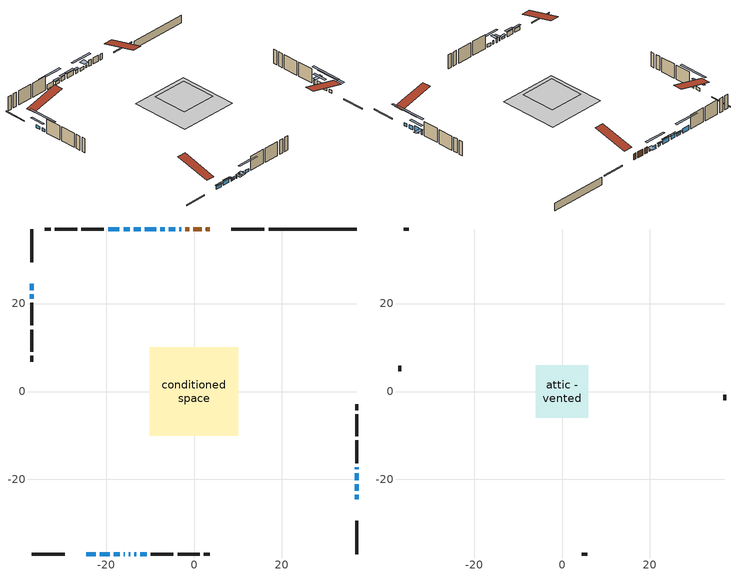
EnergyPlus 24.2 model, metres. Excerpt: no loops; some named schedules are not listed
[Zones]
conditioned space
 floor outside (Floor1 construction): -0.71,-0.71 -0.71,0.71 0.71,0.71 0.71,-0.71 z0.6
 floor adiabatic (AdiabaticFloorConstruction): -10.01,-10.01 -10.01,10.01 10.01,10.01 10.01,-10.01 z3.04
 floor foundation (Slab1 construction): -2.5,-2.5 -2.5,2.5 2.5,2.5 2.5,-2.5 z-1.9
 wall outside (RimJoist1 construction): 16.03,36.96 8.46,36.96 / -36.96,-36.96 -29.39,-36.96 / -36.96,36.96 -36.96,29.39 / 36.96,-36.96 36.96,-29.39 z0.6:0.9
 wall outside (AdiabaticWallConstruction 1): 3.56,36.96 2.73,36.96 / 1.8,36.96 -0.14,36.96 / -1.07,36.96 -2.02,36.96 z0.6:2.63
 wall outside (AdiabaticWallConstruction): -2.95,36.96 -3.36,36.96 z0.6:1.52; 36.96,-24.49 36.96,-23.47 / -4.28,36.96 -5.71,36.96 / -6.64,36.96 -7.65,36.96 / -14.6,36.96 -16.03,36.96 / -36.96,24.49 -36.96,23.06 / -15.96,-36.96 -15.8,-36.96 / -12.2,-36.96 -10.78,-36.96 / -36.96,22.13 -36.96,21.12 z0.6:1.62; 36.96,-22.54 36.96,-21.12 / -24.48,-36.96 -22.35,-36.96 / -13.54,-36.96 -13.13,-36.96 z0.6:1.82; -8.58,36.96 -11.22,36.96 / -12.15,36.96 -13.68,36.96 / -21.42,-36.96 -19.13,-36.96 / -16.96,36.96 -19.55,36.96 z0.6:2.12; -18.21,-36.96 -16.89,-36.96 z0.6:1.21; 36.96,-20.19 36.96,-18.56 z0.6:2.43; 36.96,-17.64 36.96,-17.23 z0.6:2.13; -14.88,-36.96 -14.47,-36.96 z0.6:1.87
 wall outside (Wall1 construction): -20.48,36.96 -25.65,36.96 / -9.85,-36.96 -4.68,-36.96 / -36.96,20.19 -36.96,15.02 / 36.96,-16.3 36.96,-11.13 z0.6:5.48
 wall outside (Wall2 construction): -26.58,36.96 -31.62,36.96 / -3.75,-36.96 1.29,-36.96 / -36.96,14.09 -36.96,9.05 / 36.96,-10.2 36.96,-5.16 z0.6:5.48
 wall outside (Wall3 construction): -32.55,36.96 -33.9,36.96 / 2.22,-36.96 3.57,-36.96 / -36.96,8.12 -36.96,6.77 / 36.96,-4.23 36.96,-2.88 z0.6:5.48
 wall foundation (FoundationWall1 construction): 36.96,36.96 16.96,36.96 z-1.9:0.6
 window (WindowConstruction 17): -2.95,36.96 -3.36,36.96 z0.6:1.51
 window (WindowConstruction 4): 36.96,-24.48 36.96,-23.47 z0.6:1.61
 window (WindowConstruction 5): 36.96,-22.54 36.96,-21.12 z0.6:1.82
 window (WindowConstruction 6): -4.28,36.96 -5.71,36.96 z0.6:1.61
 window (WindowConstruction 7): -6.64,36.96 -7.65,36.96 z0.6:1.61
 window (WindowConstruction 8): -8.58,36.96 -11.22,36.96 z0.6:2.12
 window (WindowConstruction 9): -12.15,36.96 -13.68,36.96 z0.6:2.12
 window (WindowConstruction 10): -14.61,36.96 -16.03,36.96 z0.6:1.61
 window (WindowConstruction 11): -24.48,-36.96 -22.35,-36.96 z0.6:1.82
 window (WindowConstruction 12): -21.42,-36.96 -19.14,-36.96 z0.6:2.12
 window (WindowConstruction 13): -18.21,-36.96 -16.89,-36.96 z0.6:1.21
 window (WindowConstruction 14): -36.96,24.48 -36.96,23.06 z0.6:1.61
 window (WindowConstruction 15): 36.96,-20.19 36.96,-18.56 z0.6:2.43
 window (WindowConstruction 16): 36.96,-17.63 36.96,-17.23 z0.6:2.12
 window (WindowConstruction 18): -15.96,-36.96 -15.8,-36.96 z0.6:1.61
 window (WindowConstruction 19): -14.88,-36.96 -14.47,-36.96 z0.6:1.87
 window (WindowConstruction): -13.54,-36.96 -13.13,-36.96 z0.6:1.82
 window (WindowConstruction 1): -16.96,36.96 -19.55,36.96 z0.6:2.12
 window (WindowConstruction 2): -12.2,-36.96 -10.78,-36.96 z0.6:1.61
 window (WindowConstruction 3): -36.96,22.13 -36.96,21.12 z0.6:1.61
 door (Door): 3.56,36.96 2.73,36.96 z0.6:2.63
 door (Door 1): 1.8,36.96 -0.14,36.96 z0.6:2.63
 door (Door 2): -1.07,36.96 -2.02,36.96 z0.6:2.63
 ceiling adiabatic (AdiabaticFloorConstruction): 10.01,-10.01 10.01,10.01 -10.01,10.01 -10.01,-10.01 z3.04
attic - vented
 floor to conditioned space (Floor3 construction Reversed): -6.01,-6.01 -6.01,6.01 6.01,6.01 6.01,-6.01 z5.48
 wall outside (Wall4 construction): -34.83,36.96 -36.03,36.96 / 4.5,-36.96 5.71,-36.96 / -36.96,5.84 -36.96,4.63 / 36.96,-1.95 36.96,-0.74 z0.6:5.48
 roof outside (Roof1 construction): 4.48,36.96,5.48 4.48,25.13,8.43 7.53,25.13,8.43 7.53,36.96,5.48; -25.41,-36.96,5.48 -25.41,-25.13,8.43 -28.46,-25.13,8.43 -28.46,-36.96,5.48; -36.96,25.41,5.48 -25.13,25.41,8.43 -25.13,28.46,8.43 -36.96,28.46,5.48; 36.96,-25.41,5.48 25.13,-25.41,8.43 25.13,-28.46,8.43 36.96,-28.46,5.48
shading: -3.97,36.96 -2.34,36.96 -2.34,38.79 -3.97,38.79 z2.12; 36.96,-18.9 36.96,-29.05 37.57,-29.05 37.57,-18.9 z6.18; 36.96,-16.55 36.96,-27.11 37.57,-27.11 37.57,-16.55 z6.39; -8.76,36.96 -1.23,36.96 -1.23,37.57 -8.76,37.57 z4.67; -7.95,36.96 -6.34,36.96 -6.34,37.57 -7.95,37.57 z1.91; -11.52,36.96 -8.28,36.96 -8.28,37.57 -11.52,37.57 z2.42; -13.98,36.96 -11.85,36.96 -11.85,37.57 -13.98,37.57 z2.42; -16.33,36.96 -14.31,36.96 -14.31,37.57 -16.33,37.57 z1.91; -22.05,-36.96 -24.78,-36.96 -24.78,-37.57 -22.05,-37.57 z2.12; -18.84,-36.96 -21.72,-36.96 -21.72,-37.57 -18.84,-37.57 z2.42; -16.59,-36.96 -18.51,-36.96 -18.51,-37.57 -16.59,-37.57 z1.51; -36.96,21.23 -36.96,26.31 -37.57,26.31 -37.57,21.23 z3.44; 36.96,-17.04 36.96,-21.71 37.57,-21.71 37.57,-17.04 z3.95; 36.96,-16.93 36.96,-17.93 39.7,-17.93 39.7,-16.93 z2.42; -15.51,-36.96 -16.26,-36.96 -16.26,-38.79 -15.51,-38.79 z1.91; -14.17,-36.96 -15.17,-36.96 -15.17,-38.94 -14.17,-38.94 z2.17; -22.6,36.96 -13.91,36.96 -13.91,37.57 -22.6,37.57 z5.18; -7.73,-36.96 -15.25,-36.96 -15.25,-37.57 -7.73,-37.57 z4.67; -36.96,16.55 -36.96,26.7 -37.57,26.7 -37.57,16.55 z6.18
[Building]
Building 1: Terrain=Suburbs
[Site:Location]
Whitehorse AP_YT: Latitude {deg}=60.71; Longitude {deg}=-135.07; Time Zone {hr}=-8; Elevation {m}=706; Keep Site Location Information=Yes
[Site:GroundTemperature:Shallow]
-5.4229, -7.73249, -7.91745, -6.82143, -2.42154, 1.95786, 5.75456, 8.15968, 8.36401, 6.40785, 2.70796, -1.53709
[Site:WaterMainsTemperature]
Calculation Method=Schedule; Temperature Schedule=mains temperature schedule
[Material] Roughness=Rough; Thermal Absorptance=0.9
Name | Thickness {m} | Conductivity {W/m-K} | Density {kg/m3} | Specific Heat {J/kg-K} | Solar Absorptance | Visible Absorptance
asphalt or fiberglass shingles | 0.00635 | 0.162714 | 1121.4 | 1465.45 | 0.4 | 0.4
ceiling loosefill ins | 0.254 | 0.0480833 | 16.02 | 1046.75 | 0.7 | 0.7
ceiling stud and cavity | 0.1397 | 0.0805454 | 65.682 | 1177.47 | 0.7 | 0.7
concrete 4.0 in. | 0.1016 | 1.803125 | 2242.8 | 837.4 | 0.7 | 0.7
concrete 8.0 in. | 0.2032 | 1.803125 | 2242.8 | 837.4 | 0.7 | 0.7
door material | 0.04445 | 0.20624 | 512.64 | 1214.23 | 0.7 | 0.7
door material 1 | 0.04445 | 0.0451087 | 512.64 | 1214.23 | 0.7 | 0.7
exterior vertical ins | 0.0834168 | 0.029427 | 32.04 | 1214.23 | 0.7 | 0.7
floor covering | 0.0127 | 0.0433444 | 54.468 | 1339.84 | 0.6 | 0.6
floor rigid ins | 0.103632 | 0.029427 | 32.04 | 1214.23 | 0.7 | 0.7
floor rigid ins 1; wall rigid ins 1 | 0.512978 | 0.029427 | 32.04 | 1214.23 | 0.7 | 0.7
floor stud and cavity | 0.1397 | 0.13002 | 92.3553 | 1139.71 | 0.7 | 0.7
floor stud and cavity 1 | 0.1397 | 1.75129 | 37.0049 | 1207.88 | 0.7 | 0.7
furniture material conditioned space 1 | 0.1524 | 0.115458 | 640.8 | 1214.23 | 0.6 | 0.6
gypsum board | 0.0127 | 0.160291 | 801 | 837.4 | 0.6 | 0.6
gypsum board 1 | 0.00254 | 0.160291 | 801 | 837.4 | 0.6 | 0.6
gypsum board 2 | 0.0127 | 0.160291 | 801 | 837.4 | 0.7 | 0.7
osb sheathing 0.5 in. | 0.0127 | 0.115458 | 512.64 | 1214.23 | 0.7 | 0.7
osb sheathing 0.75 in. | 0.01905 | 0.115458 | 512.64 | 1214.23 | 0.7 | 0.7
osb sheathing 2.0 in. | 0.0508 | 0.115458 | 512.64 | 1214.23 | 0.7 | 0.7
rim joist stud and cavity | 0.0508 | 0.028891 | 125.044 | 1163.47 | 0.6 | 0.6
wall rigid ins | 0.051816 | 0.029427 | 32.04 | 1214.23 | 0.7 | 0.7
wall stud and cavity | 0.1397 | 0.0748474 | 139.0536 | 1170.24 | 0.7 | 0.7
wall stud and cavity 1 | 0.1397 | 0.0751309 | 139.0536 | 1170.24 | 0.7 | 0.7
wall stud and cavity 2 | 0.0889 | 0.284892 | 50.32683 | 1063.81 | 0.7 | 0.7
wall stud and cavity 3 | 0.0889 | 6.1454 | 50.32683 | 1063.81 | 0.6 | 0.6
wall stud and cavity 4 | 0.0889 | 0.380278 | 52.3479 | 1209.89 | 0.7 | 0.7
wall stud and cavity 5 | 0.0889 | 0.391764 | 83.0341 | 1211.67 | 0.7 | 0.7
wood siding | 0.0254 | 0.102417 | 544.68 | 1172.36 | 0.4 | 0.4
wood siding 1 | 0.00254 | 0.102417 | 544.68 | 1172.36 | 0.4 | 0.4
wood siding 2; wood siding 3; wood siding 4 | 0.0254 | 0.102417 | 544.68 | 1172.36 | 0.7 | 0.7
[WindowMaterial:SimpleGlazingSystem]
Name | U-Factor {W/m2-K} | Solar Heat Gain Coefficient
WindowMaterial | 6.93965 | 0.69
WindowMaterial 1 | 1.8868 | 0.59
WindowMaterial 10 | 1.89532 | 0.58
WindowMaterial 11 | 1.95664 | 0.52
WindowMaterial 12 | 3.13539 | 0.43
WindowMaterial 13 | 2.07758 | 0.31
WindowMaterial 14 | 1.96005 | 0.51
WindowMaterial 2 | 1.93449 | 0.53
WindowMaterial 3 | 1.953232 | 0.51
WindowMaterial 4 | 1.87885 | 0.6
WindowMaterial 5 | 1.88623 | 0.59
WindowMaterial 6 | 1.86863 | 0.61
WindowMaterial 7 | 1.90554 | 0.57
WindowMaterial 8 | 1.89021 | 0.58
WindowMaterial 9 | 1.9203 | 0.56
[Construction]
AdiabaticFloorConstruction: floor stud and cavity 1, floor rigid ins 1, osb sheathing 0.75 in., floor covering
AdiabaticWallConstruction: wood siding 3, wall rigid ins 1, wall stud and cavity 4, gypsum board
AdiabaticWallConstruction 1: wood siding 4, wall rigid ins 1, wall stud and cavity 4, gypsum board
Door: door material
Door 1; Door 2: door material 1
Floor1 construction: floor stud and cavity, floor rigid ins, osb sheathing 0.75 in., floor covering
Floor3 construction Reversed: gypsum board, ceiling stud and cavity, ceiling loosefill ins
FoundationWall1 construction: concrete 8.0 in., gypsum board 2
furniture construction conditioned space 1: furniture material conditioned space 1
PartitionWallConstruction: gypsum board, wall stud and cavity 5, gypsum board
RimJoist1 construction: wood siding 2, osb sheathing 2.0 in., rim joist stud and cavity
Roof1 construction: asphalt or fiberglass shingles
Slab1 construction: concrete 4.0 in.
Wall1 construction: wood siding, wall rigid ins, osb sheathing 0.5 in., wall stud and cavity, gypsum board
Wall2 construction: wood siding, wall rigid ins, osb sheathing 0.5 in., wall stud and cavity 1, gypsum board
Wall3 construction: wood siding 1, wall stud and cavity 2, gypsum board 1
Wall4 construction: wood siding 1, wall stud and cavity 3
WindowConstruction: WindowMaterial
WindowConstruction 1: WindowMaterial 1
WindowConstruction 10; WindowConstruction 14; WindowConstruction 2; WindowConstruction 6: WindowMaterial 2
WindowConstruction 11: WindowMaterial 7
WindowConstruction 12: WindowMaterial 8
WindowConstruction 13: WindowMaterial 9
WindowConstruction 15: WindowMaterial 10
WindowConstruction 16: WindowMaterial 11
WindowConstruction 17: WindowMaterial 12
WindowConstruction 18: WindowMaterial 13
WindowConstruction 19: WindowMaterial 14
WindowConstruction 3; WindowConstruction 4; WindowConstruction 7: WindowMaterial 3
WindowConstruction 5: WindowMaterial 4
WindowConstruction 8: WindowMaterial 5
WindowConstruction 9: WindowMaterial 6
[Zone] Multiplier=1; Part of Total Floor Area=Yes
Name | Volume {m3}
attic - vented | 70.0541
conditioned space | 878.4
[Space]
Name | Zone | Volume {m3}
attic - vented 1 | attic - vented | 70.0541
conditioned space 1 | conditioned space | 878.4
[ZoneInfiltration:EffectiveLeakageArea]
infil attic - vented 1: Zone or Space=attic - vented 1; Schedule=Always On Discrete; Effective Air Leakage Area {cm2}=4556.21; Stack Coefficient=0.0005448; Wind Coefficient=1.57703e-05
[ZoneMixing]
whole house fan mix: Zone or Space=attic - vented; Schedule=Always On Continuous; Design Flow Rate Calculation Method=Flow/Zone; Design Flow Rate {m3/s}=0; Source Zone or Space=conditioned space
[SurfaceProperty:ExposedFoundationPerimeter]
Slab1: Exposed Perimeter Calculation Method=TotalExposedPerimeter; Total Exposed Perimeter {m}=20
[InternalMass] Zone or ZoneList=conditioned space; Space or SpaceList=conditioned space 1
Name | Construction | Surface Area {m2}
furniture mass conditioned space 1 | furniture construction conditioned space 1 | 171.16
partition wall mass | PartitionWallConstruction | 427.9
[Lights]
interior lighting: Zone or ZoneList or Space or SpaceList=conditioned space 1; Schedule=interior lighting schedule; Design Level Calculation Method=LightingLevel; Lighting Level {W}=343.2; Return Air Fraction=0; Fraction Radiant=0.6; Fraction Visible=0.2; Fraction Replaceable=1
[People]
occupants: Zone or ZoneList or Space or SpaceList=conditioned space 1; Number of People Schedule=occupants schedule; Number of People Calculation Method=People; Number of People=3; Fraction Radiant=0.314171; Sensible Heat Fraction=0.56303; Activity Level Schedule=occupants activity schedule; Carbon Dioxide Generation Rate {m3/s-W}=0; Enable ASHRAE 55 Comfort Warnings=No; Mean Radiant Temperature Calculation Type=EnclosureAveraged
[ElectricEquipment] Zone or ZoneList or Space or SpaceList=conditioned space 1; Design Level Calculation Method=EquipmentLevel
Name | Schedule | Design Level {W} | Fraction Latent | Fraction Radiant | Fraction Lost
clothes dryer | clothes dryer schedule | 140.772 | 0.015 | 0.081 | 0.85
clothes washer | clothes washer schedule | 32.1985 | 0.03 | 0.162 | 0.7
cooking range | cooking range schedule | 215.147 | 0.08 | 0.432 | 0.2
dishwasher | dishwasher schedule | 66.8632 | 0.3 | 0.18 | 0.4
fridge | fridge schedule | 72.9452 | 0 | 0.6 | 0
mech vent bath fan 0 | mech vent bath fan 0 schedule | 25.1 | 0 | 0 | 1
mech vent bath fan 1 | mech vent bath fan 1 schedule | 25.1 | 0 | 0 | 1
mech vent house fan | mech vent house fan schedule | 0 | 0 | 0 | 1
mech vent house fan cfis | mech vent house fan cfis schedule | 0 | 0 | 0 | 0
mech vent range fan 0 | mech vent range fan 0 schedule | 57 | 0 | 0 | 1
misc plug loads | misc plug loads schedule | 494.7 | 0.045 | 0.513 | 0.1
whole house fan | Always On Discrete | 0 | 0 | 0 | 1
[OtherEquipment] Zone or ZoneList or Space or SpaceList=conditioned space 1; Design Level Calculation Method=EquipmentLevel
Name | Fuel Type | Schedule | Design Level {W} | Fraction Latent | Fraction Radiant | Fraction Lost
clothes dryer 1 | Electricity | clothes dryer schedule | 0 | 0.015 | 0.081 | 0.85
cooking range 1 | Electricity | cooking range schedule | 0 | 0.08 | 0.432 | 0.2
general water use latent | None | general water use schedule | 62.594 | 1 | 0 | 0
general water use sensible | None | general water use schedule | -61.6891 | 0 | 0.6 | 0
mech vent house fan latent load | None | Always On Discrete | 0 | 1 | 0 | 0
mech vent house fan sensible load | None | Always On Discrete | 0 | 0 | 0 | 0
water heater energy adjustment1 | Electricity | Always On Discrete | 0.01 | 0 | 0 | 1
[ZoneInfiltration:DesignFlowRate] Zone or ZoneList or Space or SpaceList=conditioned space 1; Schedule=Always On Discrete; Design Flow Rate Calculation Method=Flow/Zone; Design Flow Rate {m3/s}=0
infil flow; natural vent flow; whole house fan flow
[Foundation:Kiva]
Foundation Kiva 1: Initial Indoor Air Temperature {C}=18; Wall Height Above Grade {m}=0.599999; Wall Depth Below Slab {m}=0.2032; Custom Block Material Name 1=exterior vertical ins; Custom Block Depth 1 {m}=2.5; Custom Block X Position 1 {m}=0.2159; Custom Block Z Position 1 {m}=0
[Foundation:Kiva:Settings]
Soil Conductivity {W/m-K}=0.849921; Soil Density {kg/m3}=1842.3; Soil Specific Heat {J/kg-K}=418.7; Ground Solar Absorptivity=0.9; Ground Thermal Absorptivity=0.9; Ground Surface Roughness {m}=0.03; Far-Field Width {m}=40; Deep-Ground Boundary Condition=ZeroFlux; Deep-Ground Depth {m}=40; Minimum Cell Dimension {m}=0.2; Maximum Cell Growth Coefficient=3; Simulation Timestep=Timestep
[Exterior:Lights]
exterior lighting: Schedule=exterior lighting schedule; Design Level {W}=75.6
[Schedule:Constant]
Name | Hourly Value
Always On Continuous; mech vent house fan schedule; mech vent house fan cfis schedule; Always On Discrete | 1
occupants activity schedule | 117.228
fridge schedule | 0
[Schedule:Week:Daily]
interior lighting schedule Week Rule - Jan1-Jan27: interior lighting schedule day, interior lighting schedule day, interior lighting schedule day, interior lighting schedule day, interior lighting schedule day, interior lighting schedule day, interior lighting schedule day, interior lighting schedule default day, interior lighting schedule default day, interior lighting schedule default day, interior lighting schedule default day, interior lighting schedule default day
interior lighting schedule Week Rule - Jan28-Feb3: interior lighting schedule day, interior lighting schedule day, interior lighting schedule day, interior lighting schedule day, interior lighting schedule day 1, interior lighting schedule day 1, interior lighting schedule day 1, interior lighting schedule default day, interior lighting schedule default day, interior lighting schedule default day, interior lighting schedule default day, interior lighting schedule default day
interior lighting schedule Week Rule - Feb4-Feb24: interior lighting schedule day 1, interior lighting schedule day 1, interior lighting schedule day 1, interior lighting schedule day 1, interior lighting schedule day 1, interior lighting schedule day 1, interior lighting schedule day 1, interior lighting schedule default day, interior lighting schedule default day, interior lighting schedule default day, interior lighting schedule default day, interior lighting schedule default day
interior lighting schedule Week Rule - Feb25-Mar3: interior lighting schedule day 1, interior lighting schedule day 1, interior lighting schedule day 1, interior lighting schedule day 1, interior lighting schedule day 2, interior lighting schedule day 2, interior lighting schedule day 2, interior lighting schedule default day, interior lighting schedule default day, interior lighting schedule default day, interior lighting schedule default day, interior lighting schedule default day
interior lighting schedule Week Rule - Mar4-Mar31: interior lighting schedule day 2, interior lighting schedule day 2, interior lighting schedule day 2, interior lighting schedule day 2, interior lighting schedule day 2, interior lighting schedule day 2, interior lighting schedule day 2, interior lighting schedule default day, interior lighting schedule default day, interior lighting schedule default day, interior lighting schedule default day, interior lighting schedule default day
interior lighting schedule Week Rule - Apr1-Apr28: interior lighting schedule day 3, interior lighting schedule day 3, interior lighting schedule day 3, interior lighting schedule day 3, interior lighting schedule day 3, interior lighting schedule day 3, interior lighting schedule day 3, interior lighting schedule default day, interior lighting schedule default day, interior lighting schedule default day, interior lighting schedule default day, interior lighting schedule default day
interior lighting schedule Week Rule - Apr29-May5: interior lighting schedule day 3, interior lighting schedule day 3, interior lighting schedule day 4, interior lighting schedule day 4, interior lighting schedule day 4, interior lighting schedule day 4, interior lighting schedule day 4, interior lighting schedule default day, interior lighting schedule default day, interior lighting schedule default day, interior lighting schedule default day, interior lighting schedule default day
interior lighting schedule Week Rule - May6-May26: interior lighting schedule day 4, interior lighting schedule day 4, interior lighting schedule day 4, interior lighting schedule day 4, interior lighting schedule day 4, interior lighting schedule day 4, interior lighting schedule day 4, interior lighting schedule default day, interior lighting schedule default day, interior lighting schedule default day, interior lighting schedule default day, interior lighting schedule default day
interior lighting schedule Week Rule - May27-Jun2: interior lighting schedule day 4, interior lighting schedule day 4, interior lighting schedule day 4, interior lighting schedule day 4, interior lighting schedule day 4, interior lighting schedule day 5, interior lighting schedule day 5, interior lighting schedule default day, interior lighting schedule default day, interior lighting schedule default day, interior lighting schedule default day, interior lighting schedule default day
interior lighting schedule Week Rule - Jun3-Jun30: interior lighting schedule day 5, interior lighting schedule day 5, interior lighting schedule day 5, interior lighting schedule day 5, interior lighting schedule day 5, interior lighting schedule day 5, interior lighting schedule day 5, interior lighting schedule default day, interior lighting schedule default day, interior lighting schedule default day, interior lighting schedule default day, interior lighting schedule default day
interior lighting schedule Week Rule - Jul1-Jul28: interior lighting schedule day 6, interior lighting schedule day 6, interior lighting schedule day 6, interior lighting schedule day 6, interior lighting schedule day 6, interior lighting schedule day 6, interior lighting schedule day 6, interior lighting schedule default day, interior lighting schedule default day, interior lighting schedule default day, interior lighting schedule default day, interior lighting schedule default day
interior lighting schedule Week Rule - Jul29-Aug4: interior lighting schedule day 6, interior lighting schedule day 6, interior lighting schedule day 6, interior lighting schedule day 7, interior lighting schedule day 7, interior lighting schedule day 7, interior lighting schedule day 7, interior lighting schedule default day, interior lighting schedule default day, interior lighting schedule default day, interior lighting schedule default day, interior lighting schedule default day
interior lighting schedule Week Rule - Aug5-Aug25: interior lighting schedule day 7, interior lighting schedule day 7, interior lighting schedule day 7, interior lighting schedule day 7, interior lighting schedule day 7, interior lighting schedule day 7, interior lighting schedule day 7, interior lighting schedule default day, interior lighting schedule default day, interior lighting schedule default day, interior lighting schedule default day, interior lighting schedule default day
interior lighting schedule Week Rule - Aug26-Sep1: interior lighting schedule day 7, interior lighting schedule day 7, interior lighting schedule day 7, interior lighting schedule day 7, interior lighting schedule day 7, interior lighting schedule day 7, interior lighting schedule day 8, interior lighting schedule default day, interior lighting schedule default day, interior lighting schedule default day, interior lighting schedule default day, interior lighting schedule default day
interior lighting schedule Week Rule - Sep2-Sep29: interior lighting schedule day 8, interior lighting schedule day 8, interior lighting schedule day 8, interior lighting schedule day 8, interior lighting schedule day 8, interior lighting schedule day 8, interior lighting schedule day 8, interior lighting schedule default day, interior lighting schedule default day, interior lighting schedule default day, interior lighting schedule default day, interior lighting schedule default day
interior lighting schedule Week Rule - Sep30-Oct6: interior lighting schedule day 8, interior lighting schedule day 9, interior lighting schedule day 9, interior lighting schedule day 9, interior lighting schedule day 9, interior lighting schedule day 9, interior lighting schedule day 9, interior lighting schedule default day, interior lighting schedule default day, interior lighting schedule default day, interior lighting schedule default day, interior lighting schedule default day
interior lighting schedule Week Rule - Oct7-Oct27: interior lighting schedule day 9, interior lighting schedule day 9, interior lighting schedule day 9, interior lighting schedule day 9, interior lighting schedule day 9, interior lighting schedule day 9, interior lighting schedule day 9, interior lighting schedule default day, interior lighting schedule default day, interior lighting schedule default day, interior lighting schedule default day, interior lighting schedule default day
interior lighting schedule Week Rule - Oct28-Nov3: interior lighting schedule day 9, interior lighting schedule day 9, interior lighting schedule day 9, interior lighting schedule day 9, interior lighting schedule day 10, interior lighting schedule day 10, interior lighting schedule day 10, interior lighting schedule default day, interior lighting schedule default day, interior lighting schedule default day, interior lighting schedule default day, interior lighting schedule default day
interior lighting schedule Week Rule - Nov4-Nov24: interior lighting schedule day 10, interior lighting schedule day 10, interior lighting schedule day 10, interior lighting schedule day 10, interior lighting schedule day 10, interior lighting schedule day 10, interior lighting schedule day 10, interior lighting schedule default day, interior lighting schedule default day, interior lighting schedule default day, interior lighting schedule default day, interior lighting schedule default day
interior lighting schedule Week Rule - Nov25-Dec1: interior lighting schedule day 10, interior lighting schedule day 10, interior lighting schedule day 10, interior lighting schedule day 10, interior lighting schedule day 10, interior lighting schedule day 10, interior lighting schedule day 11, interior lighting schedule default day, interior lighting schedule default day, interior lighting schedule default day, interior lighting schedule default day, interior lighting schedule default day
interior lighting schedule Week Rule - Dec2-Dec31: interior lighting schedule day 11, interior lighting schedule day 11, interior lighting schedule day 11, interior lighting schedule day 11, interior lighting schedule day 11, interior lighting schedule day 11, interior lighting schedule day 11, interior lighting schedule default day, interior lighting schedule default day, interior lighting schedule default day, interior lighting schedule default day, interior lighting schedule default day
occupants schedule Week Rule - Jan1-Dec31: occupants schedule day, occupants schedule day, occupants schedule day, occupants schedule day, occupants schedule day, occupants schedule day, occupants schedule day, occupants schedule default day, occupants schedule default day, occupants schedule default day, occupants schedule default day, occupants schedule default day
clothes dryer schedule Week Rule - Jan1-Dec31: clothes dryer schedule day, clothes dryer schedule day, clothes dryer schedule day, clothes dryer schedule day, clothes dryer schedule day, clothes dryer schedule day, clothes dryer schedule day, clothes dryer schedule default day, clothes dryer schedule default day, clothes dryer schedule default day, clothes dryer schedule default day, clothes dryer schedule default day
clothes washer schedule Week Rule - Jan1-Dec31: clothes washer schedule day, clothes washer schedule day, clothes washer schedule day, clothes washer schedule day, clothes washer schedule day, clothes washer schedule day, clothes washer schedule day, clothes washer schedule default day, clothes washer schedule default day, clothes washer schedule default day, clothes washer schedule default day, clothes washer schedule default day
cooking range schedule Week Rule - Jan1-Dec31: cooking range schedule day, cooking range schedule day, cooking range schedule day, cooking range schedule day, cooking range schedule day, cooking range schedule day, cooking range schedule day, cooking range schedule default day, cooking range schedule default day, cooking range schedule default day, cooking range schedule default day, cooking range schedule default day
dishwasher schedule Week Rule - Jan1-Dec31: dishwasher schedule day, dishwasher schedule day, dishwasher schedule day, dishwasher schedule day, dishwasher schedule day, dishwasher schedule day, dishwasher schedule day, dishwasher schedule default day, dishwasher schedule default day, dishwasher schedule default day, dishwasher schedule default day, dishwasher schedule default day
mech vent bath fan 0 schedule Week Rule - Jan1-Dec31: mech vent bath fan 0 schedule day, mech vent bath fan 0 schedule day, mech vent bath fan 0 schedule day, mech vent bath fan 0 schedule day, mech vent bath fan 0 schedule day, mech vent bath fan 0 schedule day, mech vent bath fan 0 schedule day, mech vent bath fan 0 schedule default day, mech vent bath fan 0 schedule default day, mech vent bath fan 0 schedule default day, mech vent bath fan 0 schedule default day, mech vent bath fan 0 schedule default day
mech vent bath fan 1 schedule Week Rule - Jan1-Dec31: mech vent bath fan 1 schedule day, mech vent bath fan 1 schedule day, mech vent bath fan 1 schedule day, mech vent bath fan 1 schedule day, mech vent bath fan 1 schedule day, mech vent bath fan 1 schedule day, mech vent bath fan 1 schedule day, mech vent bath fan 1 schedule default day, mech vent bath fan 1 schedule default day, mech vent bath fan 1 schedule default day, mech vent bath fan 1 schedule default day, mech vent bath fan 1 schedule default day
mech vent range fan 0 schedule Week Rule - Jan1-Dec31: mech vent range fan 0 schedule day, mech vent range fan 0 schedule day, mech vent range fan 0 schedule day, mech vent range fan 0 schedule day, mech vent range fan 0 schedule day, mech vent range fan 0 schedule day, mech vent range fan 0 schedule day, mech vent range fan 0 schedule default day, mech vent range fan 0 schedule default day, mech vent range fan 0 schedule default day, mech vent range fan 0 schedule default day, mech vent range fan 0 schedule default day
misc plug loads schedule Week Rule - Jan1-Dec31: misc plug loads schedule day, misc plug loads schedule day, misc plug loads schedule day, misc plug loads schedule day, misc plug loads schedule day, misc plug loads schedule day, misc plug loads schedule day, misc plug loads schedule default day, misc plug loads schedule default day, misc plug loads schedule default day, misc plug loads schedule default day, misc plug loads schedule default day
general water use schedule Week Rule - Jan1-Dec31: general water use schedule day, general water use schedule day, general water use schedule day, general water use schedule day, general water use schedule day, general water use schedule day, general water use schedule day, general water use schedule default day, general water use schedule default day, general water use schedule default day, general water use schedule default day, general water use schedule default day
exterior lighting schedule Week Rule - Jan1-Jan27: exterior lighting schedule day, exterior lighting schedule day, exterior lighting schedule day, exterior lighting schedule day, exterior lighting schedule day, exterior lighting schedule day, exterior lighting schedule day, exterior lighting schedule default day, exterior lighting schedule default day, exterior lighting schedule default day, exterior lighting schedule default day, exterior lighting schedule default day
exterior lighting schedule Week Rule - Jan28-Feb3: exterior lighting schedule day, exterior lighting schedule day, exterior lighting schedule day, exterior lighting schedule day, exterior lighting schedule day 1, exterior lighting schedule day 1, exterior lighting schedule day 1, exterior lighting schedule default day, exterior lighting schedule default day, exterior lighting schedule default day, exterior lighting schedule default day, exterior lighting schedule default day
exterior lighting schedule Week Rule - Feb4-Feb24: exterior lighting schedule day 1, exterior lighting schedule day 1, exterior lighting schedule day 1, exterior lighting schedule day 1, exterior lighting schedule day 1, exterior lighting schedule day 1, exterior lighting schedule day 1, exterior lighting schedule default day, exterior lighting schedule default day, exterior lighting schedule default day, exterior lighting schedule default day, exterior lighting schedule default day
exterior lighting schedule Week Rule - Feb25-Mar3: exterior lighting schedule day 1, exterior lighting schedule day 1, exterior lighting schedule day 1, exterior lighting schedule day 1, exterior lighting schedule day 2, exterior lighting schedule day 2, exterior lighting schedule day 2, exterior lighting schedule default day, exterior lighting schedule default day, exterior lighting schedule default day, exterior lighting schedule default day, exterior lighting schedule default day
exterior lighting schedule Week Rule - Mar4-Mar31: exterior lighting schedule day 2, exterior lighting schedule day 2, exterior lighting schedule day 2, exterior lighting schedule day 2, exterior lighting schedule day 2, exterior lighting schedule day 2, exterior lighting schedule day 2, exterior lighting schedule default day, exterior lighting schedule default day, exterior lighting schedule default day, exterior lighting schedule default day, exterior lighting schedule default day
exterior lighting schedule Week Rule - Apr1-Apr28: exterior lighting schedule day 3, exterior lighting schedule day 3, exterior lighting schedule day 3, exterior lighting schedule day 3, exterior lighting schedule day 3, exterior lighting schedule day 3, exterior lighting schedule day 3, exterior lighting schedule default day, exterior lighting schedule default day, exterior lighting schedule default day, exterior lighting schedule default day, exterior lighting schedule default day
exterior lighting schedule Week Rule - Apr29-May5: exterior lighting schedule day 3, exterior lighting schedule day 3, exterior lighting schedule day 4, exterior lighting schedule day 4, exterior lighting schedule day 4, exterior lighting schedule day 4, exterior lighting schedule day 4, exterior lighting schedule default day, exterior lighting schedule default day, exterior lighting schedule default day, exterior lighting schedule default day, exterior lighting schedule default day
exterior lighting schedule Week Rule - May6-May26: exterior lighting schedule day 4, exterior lighting schedule day 4, exterior lighting schedule day 4, exterior lighting schedule day 4, exterior lighting schedule day 4, exterior lighting schedule day 4, exterior lighting schedule day 4, exterior lighting schedule default day, exterior lighting schedule default day, exterior lighting schedule default day, exterior lighting schedule default day, exterior lighting schedule default day
exterior lighting schedule Week Rule - May27-Jun2: exterior lighting schedule day 4, exterior lighting schedule day 4, exterior lighting schedule day 4, exterior lighting schedule day 4, exterior lighting schedule day 4, exterior lighting schedule day 5, exterior lighting schedule day 5, exterior lighting schedule default day, exterior lighting schedule default day, exterior lighting schedule default day, exterior lighting schedule default day, exterior lighting schedule default day
[Schedule:Year]
interior lighting schedule: interior lighting schedule Week Rule - Jan1-Jan27, 1, 1, 1, 27, interior lighting schedule Week Rule - Jan28-Feb3, 1, 28, 2, 3, interior lighting schedule Week Rule - Feb4-Feb24, 2, 4, 2, 24, interior lighting schedule Week Rule - Feb25-Mar3, 2, 25, 3, 3, interior lighting schedule Week Rule - Mar4-Mar31, 3, 4, 3, 31, interior lighting schedule Week Rule - Apr1-Apr28, 4, 1, 4, 28, interior lighting schedule Week Rule - Apr29-May5, 4, 29, 5, 5, interior lighting schedule Week Rule - May6-May26, 5, 6, 5, 26, interior lighting schedule Week Rule - May27-Jun2, 5, 27, 6, 2, interior lighting schedule Week Rule - Jun3-Jun30, 6, 3, 6, 30, interior lighting schedule Week Rule - Jul1-Jul28, 7, 1, 7, 28, interior lighting schedule Week Rule - Jul29-Aug4, 7, 29, 8, 4, interior lighting schedule Week Rule - Aug5-Aug25, 8, 5, 8, 25, interior lighting schedule Week Rule - Aug26-Sep1, 8, 26, 9, 1, interior lighting schedule Week Rule - Sep2-Sep29, 9, 2, 9, 29, interior lighting schedule Week Rule - Sep30-Oct6, 9, 30, 10, 6, interior lighting schedule Week Rule - Oct7-Oct27, 10, 7, 10, 27, interior lighting schedule Week Rule - Oct28-Nov3, 10, 28, 11, 3, interior lighting schedule Week Rule - Nov4-Nov24, 11, 4, 11, 24, interior lighting schedule Week Rule - Nov25-Dec1, 11, 25, 12, 1, interior lighting schedule Week Rule - Dec2-Dec31, 12, 2, 12, 31
occupants schedule: occupants schedule Week Rule - Jan1-Dec31, 1, 1, 12, 31
clothes dryer schedule: clothes dryer schedule Week Rule - Jan1-Dec31, 1, 1, 12, 31
clothes washer schedule: clothes washer schedule Week Rule - Jan1-Dec31, 1, 1, 12, 31
cooking range schedule: cooking range schedule Week Rule - Jan1-Dec31, 1, 1, 12, 31
dishwasher schedule: dishwasher schedule Week Rule - Jan1-Dec31, 1, 1, 12, 31
mech vent bath fan 0 schedule: mech vent bath fan 0 schedule Week Rule - Jan1-Dec31, 1, 1, 12, 31
mech vent bath fan 1 schedule: mech vent bath fan 1 schedule Week Rule - Jan1-Dec31, 1, 1, 12, 31
mech vent range fan 0 schedule: mech vent range fan 0 schedule Week Rule - Jan1-Dec31, 1, 1, 12, 31
misc plug loads schedule: misc plug loads schedule Week Rule - Jan1-Dec31, 1, 1, 12, 31
general water use schedule: general water use schedule Week Rule - Jan1-Dec31, 1, 1, 12, 31
exterior lighting schedule: exterior lighting schedule Week Rule - Jan1-Jan27, 1, 1, 1, 27, exterior lighting schedule Week Rule - Jan28-Feb3, 1, 28, 2, 3, exterior lighting schedule Week Rule - Feb4-Feb24, 2, 4, 2, 24, exterior lighting schedule Week Rule - Feb25-Mar3, 2, 25, 3, 3, exterior lighting schedule Week Rule - Mar4-Mar31, 3, 4, 3, 31, exterior lighting schedule Week Rule - Apr1-Apr28, 4, 1, 4, 28, exterior lighting schedule Week Rule - Apr29-May5, 4, 29, 5, 5, exterior lighting schedule Week Rule - May6-May26, 5, 6, 5, 26, exterior lighting schedule Week Rule - May27-Jun2, 5, 27, 6, 2, exterior lighting schedule Week Rule - Jun3-Jun30, 6, 3, 6, 30, exterior lighting schedule Week Rule - Jul1-Jul28, 7, 1, 7, 28, exterior lighting schedule Week Rule - Jul29-Aug4, 7, 29, 8, 4, exterior lighting schedule Week Rule - Aug5-Aug25, 8, 5, 8, 25, exterior lighting schedule Week Rule - Aug26-Sep1, 8, 26, 9, 1, exterior lighting schedule Week Rule - Sep2-Sep29, 9, 2, 9, 29, exterior lighting schedule Week Rule - Sep30-Oct6, 9, 30, 10, 6, exterior lighting schedule Week Rule - Oct7-Oct27, 10, 7, 10, 27, exterior lighting schedule Week Rule - Oct28-Nov3, 10, 28, 11, 3, exterior lighting schedule Week Rule - Nov4-Nov24, 11, 4, 11, 24, exterior lighting schedule Week Rule - Nov25-Dec1, 11, 25, 12, 1, exterior lighting schedule Week Rule - Dec2-Dec31, 12, 2, 12, 31
[Schedule:Compact]
mains temperature schedule: Through: 01/01, For: AllDays, Until: 24:00, 1.27556, Through: 01/02, For: AllDays, Until: 24:00, 1.21222, Through: 01/03, For: AllDays, Until: 24:00, 1.15, Through: 01/04, For: AllDays, Until: 24:00, 1.08833, Through: 01/05, For: AllDays, Until: 24:00, 1.02778, Through: 01/06, For: AllDays, Until: 24:00, 0.967222, Through: 01/07, For: AllDays, Until: 24:00, 0.907778, Through: 01/08, For: AllDays, Until: 24:00, 0.848889, Through: 01/09, For: AllDays, Until: 24:00, 0.791111, Through: 01/10, For: AllDays, Until: 24:00, 0.733333, Through: 01/11, For: AllDays, Until: 24:00, 0.677222, Through: 01/12, For: AllDays, Until: 24:00, 0.621111, Through: 01/13, For: AllDays, Until: 24:00, 0.566667, Through: 01/14, For: AllDays, Until: 24:00, 0.512222, Through: 01/15, For: AllDays, Until: 24:00, 0.459444, Through: 01/16, For: AllDays, Until: 24:00, 0.407222, Through: 01/17, For: AllDays, Until: 24:00, 0.355556, Through: 01/18, For: AllDays, Until: 24:00, 0.305, Through: 01/19, For: AllDays, Until: 24:00, 0.255556, Through: 01/20, For: AllDays, Until: 24:00, 0.206667, Through: 01/21, For: AllDays, Until: 24:00, 0.158889, Through: 01/22, For: AllDays, Until: 24:00, 0.112222, Through: 01/23, For: AllDays, Until: 24:00, 0.0666667, Through: 01/24, For: AllDays, Until: 24:00, 0.0216667, Through: 01/25, For: AllDays, Until: 24:00, 0, Through: 01/26, For: AllDays, Until: 24:00, 0, Through: 01/27, For: AllDays, Until: 24:00, 0, Through: 01/28, For: AllDays, Until: 24:00, 0, Through: 01/29, For: AllDays, Until: 24:00, 0, Through: 01/30, For: AllDays, Until: 24:00, 0, Through: 01/31, For: AllDays, Until: 24:00, 0, Through: 02/01, For: AllDays, Until: 24:00, 0, Through: 02/02, For: AllDays, Until: 24:00, 0, Through: 02/03, For: AllDays, Until: 24:00, 0, Through: 02/04, For: AllDays, Until: 24:00, 0, Through: 02/05, For: AllDays, Until: 24:00, 0, Through: 02/06, For: AllDays, Until: 24:00, 0, Through: 02/07, For: AllDays, Until: 24:00, 0, Through: 02/08, For: AllDays, Until: 24:00, 0, Through: 02/09, For: AllDays, Until: 24:00, 0, Through: 02/10, For: AllDays, Until: 24:00, 0, Through: 02/11, For: AllDays, Until: 24:00, 0, Through: 02/12, For: AllDays, Until: 24:00, 0, Through: 02/13, For: AllDays, Until: 24:00, 0, Through: 02/14, For: AllDays, Until: 24:00, 0, Through: 02/15, For: AllDays, Until: 24:00, 0, Through: 02/16, For: AllDays, Until: 24:00, 0, Through: 02/17, For: AllDays, Until: 24:00, 0, Through: 02/18, For: AllDays, Until: 24:00, 0, Through: 02/19, For: AllDays, Until: 24:00, 0, Through: 02/20, For: AllDays, Until: 24:00, 0, Through: 02/21, For: AllDays, Until: 24:00, 0, Through: 02/22, For: AllDays, Until: 24:00, 0, Through: 02/23, For: AllDays, Until: 24:00, 0, Through: 02/24, For: AllDays, Until: 24:00, 0, Through: 02/25, For: AllDays, Until: 24:00, 0, Through: 02/26, For: AllDays, Until: 24:00, 0, Through: 02/27, For: AllDays, Until: 24:00, 0, Through: 02/28, For: AllDays, Until: 24:00, 0, Through: 03/01, For: AllDays, Until: 24:00, 0, Through: 03/02, For: AllDays, Until: 24:00, 0, Through: 03/03, For: AllDays, Until: 24:00, 0, Through: 03/04, For: AllDays, Until: 24:00, 0, Through: 03/05, For: AllDays, Until: 24:00, 0, Through: 03/06, For: AllDays, Until: 24:00, 0, Through: 03/07, For: AllDays, Until: 24:00, 0, Through: 03/08, For: AllDays, Until: 24:00, 0, Through: 03/09, For: AllDays, Until: 24:00, 0, Through: 03/10, For: AllDays, Until: 24:00, 0, Through: 03/11, For: AllDays, Until: 24:00, 0, Through: 03/12, For: AllDays, Until: 24:00, 0, Through: 03/13, For: AllDays, Until: 24:00, 0, Through: 03/14, For: AllDays, Until: 24:00, 0, Through: 03/15, For: AllDays, Until: 24:00, 0, Through: 03/16, For: AllDays, Until: 24:00, 0, Through: 03/17, For: AllDays, Until: 24:00, 0, Through: 03/18, For: AllDays, Until: 24:00, 0, Through: 03/19, For: AllDays, Until: 24:00, 0, Through: 03/20, For: AllDays, Until: 24:00, 0, Through: 03/21, For: AllDays, Until: 24:00, 0, Through: 03/22, For: AllDays, Until: 24:00, 0, Through: 03/23, For: AllDays, Until: 24:00, 0, Through: 03/24, For: AllDays, Until: 24:00, 0, Through: 03/25, For: AllDays, Until: 24:00, 0, Through: 03/26, For: AllDays, Until: 24:00, 0, Through: 03/27, For: AllDays, Until: 24:00, 0, Through: 03/28, For: AllDays, Until: 24:00, 0, Through: 03/29, For: AllDays, Until: 24:00, 0, Through: 03/30, For: AllDays, Until: 24:00, 0, Through: 03/31, For: AllDays, Until: 24:00, 0, Through: 04/01, For: AllDays, Until: 24:00, 0, Through: 04/02, For: AllDays, Until: 24:00, 0, Through: 04/03, For: AllDays, Until: 24:00, 0, Through: 04/04, For: AllDays, Until: 24:00, 0, Through: 04/05, For: AllDays, Until: 24:00, 0, Through: 04/06, For: AllDays, Until: 24:00, 0, Through: 04/07, For: AllDays, Until: 24:00, 0, Through: 04/08, For: AllDays, Until: 24:00, 0, Through: 04/09, For: AllDays, Until: 24:00, 0, Through: 04/10, For: AllDays, Until: 24:00, 0.0316667, Through: 04/11, For: AllDays, Until: 24:00, 0.0766667, Through: 04/12, For: AllDays, Until: 24:00, 0.122778, Through: 04/13, For: AllDays, Until: 24:00, 0.169444, Through: 04/14, For: AllDays, Until: 24:00, 0.217778, Through: 04/15, For: AllDays, Until: 24:00, 0.266667, Through: 04/16, For: AllDays, Until: 24:00, 0.316111, Through: 04/17, For: AllDays, Until: 24:00, 0.367222, Through: 04/18, For: AllDays, Until: 24:00, 0.418333, Through: 04/19, For: AllDays, Until: 24:00, 0.471111, Through: 04/20, For: AllDays, Until: 24:00, 0.524444, Through: 04/21, For: AllDays, Until: 24:00, 0.578889, Through: 04/22, For: AllDays, Until: 24:00, 0.633889, Through: 04/23, For: AllDays, Until: 24:00, 0.689444, Through: 04/24, For: AllDays, Until: 24:00, 0.746111, Through: 04/25, For: AllDays, Until: 24:00, 0.803889, Through: 04/26, For: AllDays, Until: 24:00, 0.862222, Through: 04/27, For: AllDays, Until: 24:00, 0.921111, Through: 04/28, For: AllDays, Until: 24:00, 0.980556, Through: 04/29, For: AllDays, Until: 24:00, 1.04111, Through: 04/30, For: AllDays, Until: 24:00, 1.10222, Through: 05/01, For: AllDays, Until: 24:00, 1.16389, Through: 05/02, For: AllDays, Until: 24:00, 1.22667, Through: 05/03, For: AllDays, Until: 24:00, 1.28944, Through: 05/04, For: AllDays, Until: 24:00, 1.35333, Through: 05/05, For: AllDays, Until: 24:00, 1.41778, Through: 05/06, For: AllDays, Until: 24:00, 1.48278, Through: 05/07, For: AllDays, Until: 24:00, 1.54778, Through: 05/08, For: AllDays, Until: 24:00, 1.61389, Through: 05/09, For: AllDays, Until: 24:00, 1.68056, Through: 05/10, For: AllDays, Until: 24:00, 1.74778, Through: 05/11, For: AllDays, Until: 24:00, 1.815, Through: 05/12, For: AllDays, Until: 24:00, 1.88333, Through: 05/13, For: AllDays, Until: 24:00, 1.95167, Through: 05/14, For: AllDays, Until: 24:00, 2.02056, Through: 05/15, For: AllDays, Until: 24:00, 2.09, Through: 05/16, For: AllDays, Until: 24:00, 2.15944, Through: 05/17, For: AllDays, Until: 24:00, 2.22944, Through: 05/18, For: AllDays, Until: 24:00, 2.3, Through: 05/19, For: AllDays, Until: 24:00, 2.37111, Through: 05/20, For: AllDays, Until: 24:00, 2.44167, Through: 05/21, For: AllDays, Until: 24:00, 2.51333, Through: 05/22, For: AllDays, Until: 24:00, 2.585, Through: 05/23, For: AllDays, Until: 24:00, 2.65667, Through: 05/24, For: AllDays, Until: 24:00, 2.72889, Through: 05/25, For: AllDays, Until: 24:00, 2.80111, Through: 05/26, For: AllDays, Until: 24:00, 2.87333, Through: 05/27, For: AllDays, Until: 24:00, 2.94556, Through: 05/28, For: AllDays, Until: 24:00, 3.01833, Through: 05/29, For: AllDays, Until: 24:00, 3.09111, Through: 05/30, For: AllDays, Until: 24:00, 3.16444, Through: 05/31, For: AllDays, Until: 24:00, 3.23722, Through: 06/01, For: AllDays, Until: 24:00, 3.31, Through: 06/02, For: AllDays, Until: 24:00, 3.38333, Through: 06/03, For: AllDays, Until: 24:00, 3.45611, Through: 06/04, For: AllDays, Until: 24:00, 3.52944, Through: 06/05, For: AllDays, Until: 24:00, 3.60222, Through: 06/06, For: AllDays, Until: 24:00, 3.675, Through: 06/07, For: AllDays, Until: 24:00, 3.74833, Through: 06/08, For: AllDays, Until: 24:00, 3.82056, Through: 06/09, For: AllDays, Until: 24:00, 3.89333, Through: 06/10, For: AllDays, Until: 24:00, 3.96611, Through: 06/11, For: AllDays, Until: 24:00, 4.03833, Through: 06/12, For: AllDays, Until: 24:00, 4.11, Through: 06/13, For: AllDays, Until: 24:00, 4.18222, Through: 06/14, For: AllDays, Until: 24:00, 4.25389, Through: 06/15, For: AllDays, Until: 24:00, 4.325, Through: 06/16, For: AllDays, Until: 24:00, 4.39611, Through: 06/17, For: AllDays, Until: 24:00, 4.46722, Through: 06/18, For: AllDays, Until: 24:00, 4.53778, Through: 06/19, For: AllDays, Until: 24:00, 4.60778, Through: 06/20, For: AllDays, Until: 24:00, 4.67778, Through: 06/21, For: AllDays, Until: 24:00, 4.74722, Through: 06/22, For: AllDays, Until: 24:00, 4.81611, Through: 06/23, For: AllDays, Until: 24:00, 4.885, Through: 06/24, For: AllDays, Until: 24:00, 4.95278, Through: 06/25, For: AllDays, Until: 24:00, 5.02056, Through: 06/26, For: AllDays, Until: 24:00, 5.08778, Through: 06/27, For: AllDays, Until: 24:00, 5.15444, Through: 06/28, For: AllDays, Until: 24:00, 5.22111, Through: 06/29, For: AllDays, Until: 24:00, 5.28667, Through: 06/30, For: AllDays, Until: 24:00, 5.35167, Through: 07/01, For: AllDays, Until: 24:00, 5.41611, Through: 07/02, For: AllDays, Until: 24:00, 5.48, Through: 07/03, For: AllDays, Until: 24:00, 5.54333, Through: 07/04, For: AllDays, Until: 24:00, 5.60611, Through: 07/05, For: AllDays, Until: 24:00, 5.66833, Through: 07/06, For: AllDays, Until: 24:00, 5.72944, Through: 07/07, For: AllDays, Until: 24:00, 5.79, Through: 07/08, For: AllDays, Until: 24:00, 5.85, Through: 07/09, For: AllDays, Until: 24:00, 5.90944, Through: 07/10, For: AllDays, Until: 24:00, 5.96778, Through: 07/11, For: AllDays, Until: 24:00, 6.02556, Through: 07/12, For: AllDays, Until: 24:00, 6.08222, Through: 07/13, For: AllDays, Until: 24:00, 6.13833, Through: 07/14, For: AllDays, Until: 24:00, 6.19389, Through: 07/15, For: AllDays, Until: 24:00, 6.24833, Through: 07/16, For: AllDays, Until: 24:00, 6.30222, Through: 07/17, For: AllDays, Until: 24:00, 6.355, Through: 07/18, For: AllDays, Until: 24:00, 6.40667, Through: 07/19, For: AllDays, Until: 24:00, 6.45778, Through: 07/20, For: AllDays, Until: 24:00, 6.50778, Through: 07/21, For: AllDays, Until: 24:00, 6.55722, Through: 07/22, For: AllDays, Until: 24:00, 6.60556, Through: 07/23, For: AllDays, Until: 24:00, 6.65278, Through: 07/24, For: AllDays, Until: 24:00, 6.69889, Through: 07/25, For: AllDays, Until: 24:00, 6.74444, Through: 07/26, For: AllDays, Until: 24:00, 6.78889, Through: 07/27, For: AllDays, Until: 24:00, 6.83222, Through: 07/28, For: AllDays, Until: 24:00, 6.87444, Through: 07/29, For: AllDays, Until: 24:00, 6.91611, Through: 07/30, For: AllDays, Until: 24:00, 6.95611, Through: 07/31, For: AllDays, Until: 24:00, 6.99556, Through: 08/01, For: AllDays, Until: 24:00, 7.03333, Through: 08/02, For: AllDays, Until: 24:00, 7.07056, Through: 08/03, For: AllDays, Until: 24:00, 7.10667, Through: 08/04, For: AllDays, Until: 24:00, 7.14167, Through: 08/05, For: AllDays, Until: 24:00, 7.175, Through: 08/06, For: AllDays, Until: 24:00, 7.20778, Through: 08/07, For: AllDays, Until: 24:00, 7.23944, Through: 08/08, For: AllDays, Until: 24:00, 7.27, Through: 08/09, For: AllDays, Until: 24:00, 7.29889, Through: 08/10, For: AllDays, Until: 24:00, 7.32722, Through: 08/11, For: AllDays, Until: 24:00, 7.35389, Through: 08/12, For: AllDays, Until: 24:00, 7.38, Through: 08/13, For: AllDays, Until: 24:00, 7.40444, Through: 08/14, For: AllDays, Until: 24:00, 7.42778, Through: 08/15, For: AllDays, Until: 24:00, 7.45, Through: 08/16, For: AllDays, Until: 24:00, 7.47111, Through: 08/17, For: AllDays, Until: 24:00, 7.49111, Through: 08/18, For: AllDays, Until: 24:00, 7.50944, Through: 08/19, For: AllDays, Until: 24:00, 7.52667, Through: 08/20, For: AllDays, Until: 24:00, 7.54278, Through: 08/21, For: AllDays, Until: 24:00, 7.55778, Through: 08/22, For: AllDays, Until: 24:00, 7.57167, Through: 08/23, For: AllDays, Until: 24:00, 7.58389, Through: 08/24, For: AllDays, Until: 24:00, 7.595, Through: 08/25, For: AllDays, Until: 24:00, 7.605, Through: 08/26, For: AllDays, Until: 24:00, 7.61389, Through: 08/27, For: AllDays, Until: 24:00, 7.62111, Through: 08/28, For: AllDays, Until: 24:00, 7.62778, Through: 08/29, For: AllDays, Until: 24:00, 7.63222, Through: 08/30, For: AllDays, Until: 24:00, 7.63611, Through: 08/31, For: AllDays, Until: 24:00, 7.63833, Through: 09/01, For: AllDays, Until: 24:00, 7.64, Through: 09/02, For: AllDays, Until: 24:00, 7.63944, Through: 09/03, For: AllDays, Until: 24:00, 7.63833, Through: 09/04, For: AllDays, Until: 24:00, 7.63556, Through: 09/05, For: AllDays, Until: 24:00, 7.63222, Through: 09/06, For: AllDays, Until: 24:00, 7.62667, Through: 09/07, For: AllDays, Until: 24:00, 7.62056, Through: 09/08, For: AllDays, Until: 24:00, 7.61278, Through: 09/09, For: AllDays, Until: 24:00, 7.60389, Through: 09/10, For: AllDays, Until: 24:00, 7.59389, Through: 09/11, For: AllDays, Until: 24:00, 7.58278, Through: 09/12, For: AllDays, Until: 24:00, 7.57, Through: 09/13, For: AllDays, Until: 24:00, 7.55611, Through: 09/14, For: AllDays, Until: 24:00, 7.54111, Through: 09/15, For: AllDays, Until: 24:00, 7.525, Through: 09/16, For: AllDays, Until: 24:00, 7.50722, Through: 09/17, For: AllDays, Until: 24:00, 7.48889, Through: 09/18, For: AllDays, Until: 24:00, 7.46889, Through: 09/19, For: AllDays, Until: 24:00, 7.44778, Through: 09/20, For: AllDays, Until: 24:00, 7.42556, Through: 09/21, For: AllDays, Until: 24:00, 7.40167, Through: 09/22, For: AllDays, Until: 24:00, 7.37722, Through: 09/23, For: AllDays, Until: 24:00, 7.35111, Through: 09/24, For: AllDays, Until: 24:00, 7.32389, Through: 09/25, For: AllDays, Until: 24:00, 7.29611, Through: 09/26, For: AllDays, Until: 24:00, 7.26667, Through: 09/27, For: AllDays, Until: 24:00, 7.23611, Through: 09/28, For: AllDays, Until: 24:00, 7.20444, Through: 09/29, For: AllDays, Until: 24:00, 7.17167, Through: 09/30, For: AllDays, Until: 24:00, 7.13778, Through: 10/01, For: AllDays, Until: 24:00, 7.10278, Through: 10/02, For: AllDays, Until: 24:00, 7.06667, Through: 10/03, For: AllDays, Until: 24:00, 7.02944, Through: 10/04, For: AllDays, Until: 24:00, 6.99111, Through: 10/05, For: AllDays, Until: 24:00, 6.95167, Through: 10/06, For: AllDays, Until: 24:00, 6.91111, Through: 10/07, For: AllDays, Until: 24:00, 6.87, Through: 10/08, For: AllDays, Until: 24:00, 6.82722, Through: 10/09, For: AllDays, Until: 24:00, 6.78389, Through: 10/10, For: AllDays, Until: 24:00, 6.73944, Through: 10/11, For: AllDays, Until: 24:00, 6.69389, Through: 10/12, For: AllDays, Until: 24:00, 6.64722, Through: 10/13, For: AllDays, Until: 24:00, 6.6, Through: 10/14, For: AllDays, Until: 24:00, 6.55167, Through: 10/15, For: AllDays, Until: 24:00, 6.50222, Through: 10/16, For: AllDays, Until: 24:00, 6.45222, Through: 10/17, For: AllDays, Until: 24:00, 6.40111, Through: 10/18, For: AllDays, Until: 24:00, 6.34889, Through: 10/19, For: AllDays, Until: 24:00, 6.29611, Through: 10/20, For: AllDays, Until: 24:00, 6.24222, Through: 10/21, For: AllDays, Until: 24:00, 6.18778, Through: 10/22, For: AllDays, Until: 24:00, 6.13222, Through: 10/23, For: AllDays, Until: 24:00, 6.07611, Through: 10/24, For: AllDays, Until: 24:00, 6.01889, Through: 10/25, For: AllDays, Until: 24:00, 5.96111, Through: 10/26, For: AllDays, Until: 24:00, 5.90278, Through: 10/27, For: AllDays, Until: 24:00, 5.84333, Through: 10/28, For: AllDays, Until: 24:00, 5.78333, Through: 10/29, For: AllDays, Until: 24:00, 5.72278, Through: 10/30, For: AllDays, Until: 24:00, 5.66111, Through: 10/31, For: AllDays, Until: 24:00, 5.59889, Through: 11/01, For: AllDays, Until: 24:00, 5.53611, Through: 11/02, For: AllDays, Until: 24:00, 5.47278, Through: 11/03, For: AllDays, Until: 24:00, 5.40889, Through: 11/04, For: AllDays, Until: 24:00, 5.34444, Through: 11/05, For: AllDays, Until: 24:00, 5.27944, Through: 11/06, For: AllDays, Until: 24:00, 5.21333, Through: 11/07, For: AllDays, Until: 24:00, 5.14722, Through: 11/08, For: AllDays, Until: 24:00, 5.08056, Through: 11/09, For: AllDays, Until: 24:00, 5.01333, Through: 11/10, For: AllDays, Until: 24:00, 4.94556, Through: 11/11, For: AllDays, Until: 24:00, 4.87722, Through: 11/12, For: AllDays, Until: 24:00, 4.80833, Through: 11/13, For: AllDays, Until: 24:00, 4.73944, Through: 11/14, For: AllDays, Until: 24:00, 4.67, Through: 11/15, For: AllDays, Until: 24:00, 4.6, Through: 11/16, For: AllDays, Until: 24:00, 4.53, Through: 11/17, For: AllDays, Until: 24:00, 4.45944, Through: 11/18, For: AllDays, Until: 24:00, 4.38833, Through: 11/19, For: AllDays, Until: 24:00, 4.31722, Through: 11/20, For: AllDays, Until: 24:00, 4.24556, Through: 11/21, For: AllDays, Until: 24:00, 4.17389, Through: 11/22, For: AllDays, Until: 24:00, 4.10222, Through: 11/23, For: AllDays, Until: 24:00, 4.03, Through: 11/24, For: AllDays, Until: 24:00, 3.95778, Through: 11/25, For: AllDays, Until: 24:00, 3.88556, Through: 11/26, For: AllDays, Until: 24:00, 3.81278, Through: 11/27, For: AllDays, Until: 24:00, 3.74, Through: 11/28, For: AllDays, Until: 24:00, 3.66722, Through: 11/29, For: AllDays, Until: 24:00, 3.59389, Through: 11/30, For: AllDays, Until: 24:00, 3.52111, Through: 12/01, For: AllDays, Until: 24:00, 3.44833, Through: 12/02, For: AllDays, Until: 24:00, 3.375, Through: 12/03, For: AllDays, Until: 24:00, 3.30222, Through: 12/04, For: AllDays, Until: 24:00, 3.22889, Through: 12/05, For: AllDays, Until: 24:00, 3.15611, Through: 12/06, For: AllDays, Until: 24:00, 3.08333, Through: 12/07, For: AllDays, Until: 24:00, 3.01056, Through: 12/08, For: AllDays, Until: 24:00, 2.93778, Through: 12/09, For: AllDays, Until: 24:00, 2.865, Through: 12/10, For: AllDays, Until: 24:00, 2.79278, Through: 12/11, For: AllDays, Until: 24:00, 2.72056, Through: 12/12, For: AllDays, Until: 24:00, 2.64833, Through: 12/13, For: AllDays, Until: 24:00, 2.57667, Through: 12/14, For: AllDays, Until: 24:00, 2.505, Through: 12/15, For: AllDays, Until: 24:00, 2.43389, Through: 12/16, For: AllDays, Until: 24:00, 2.36278, Through: 12/17, For: AllDays, Until: 24:00, 2.29222, Through: 12/18, For: AllDays, Until: 24:00, 2.22167, Through: 12/19, For: AllDays, Until: 24:00, 2.15167, Through: 12/20, For: AllDays, Until: 24:00, 2.08222, Through: 12/21, For: AllDays, Until: 24:00, 2.01278, Through: 12/22, For: AllDays, Until: 24:00, 1.94389, Through: 12/23, For: AllDays, Until: 24:00, 1.87556, Through: 12/24, For: AllDays, Until: 24:00, 1.80778, Through: 12/25, For: AllDays, Until: 24:00, 1.74, Through: 12/26, For: AllDays, Until: 24:00, 1.67333, Through: 12/27, For: AllDays, Until: 24:00, 1.60667, Through: 12/28, For: AllDays, Until: 24:00, 1.54056, Through: 12/29, For: AllDays, Until: 24:00, 1.475, Through: 12/30, For: AllDays, Until: 24:00, 1.41056, Through: 12/31, For: AllDays, Until: 24:00, 1.34611
